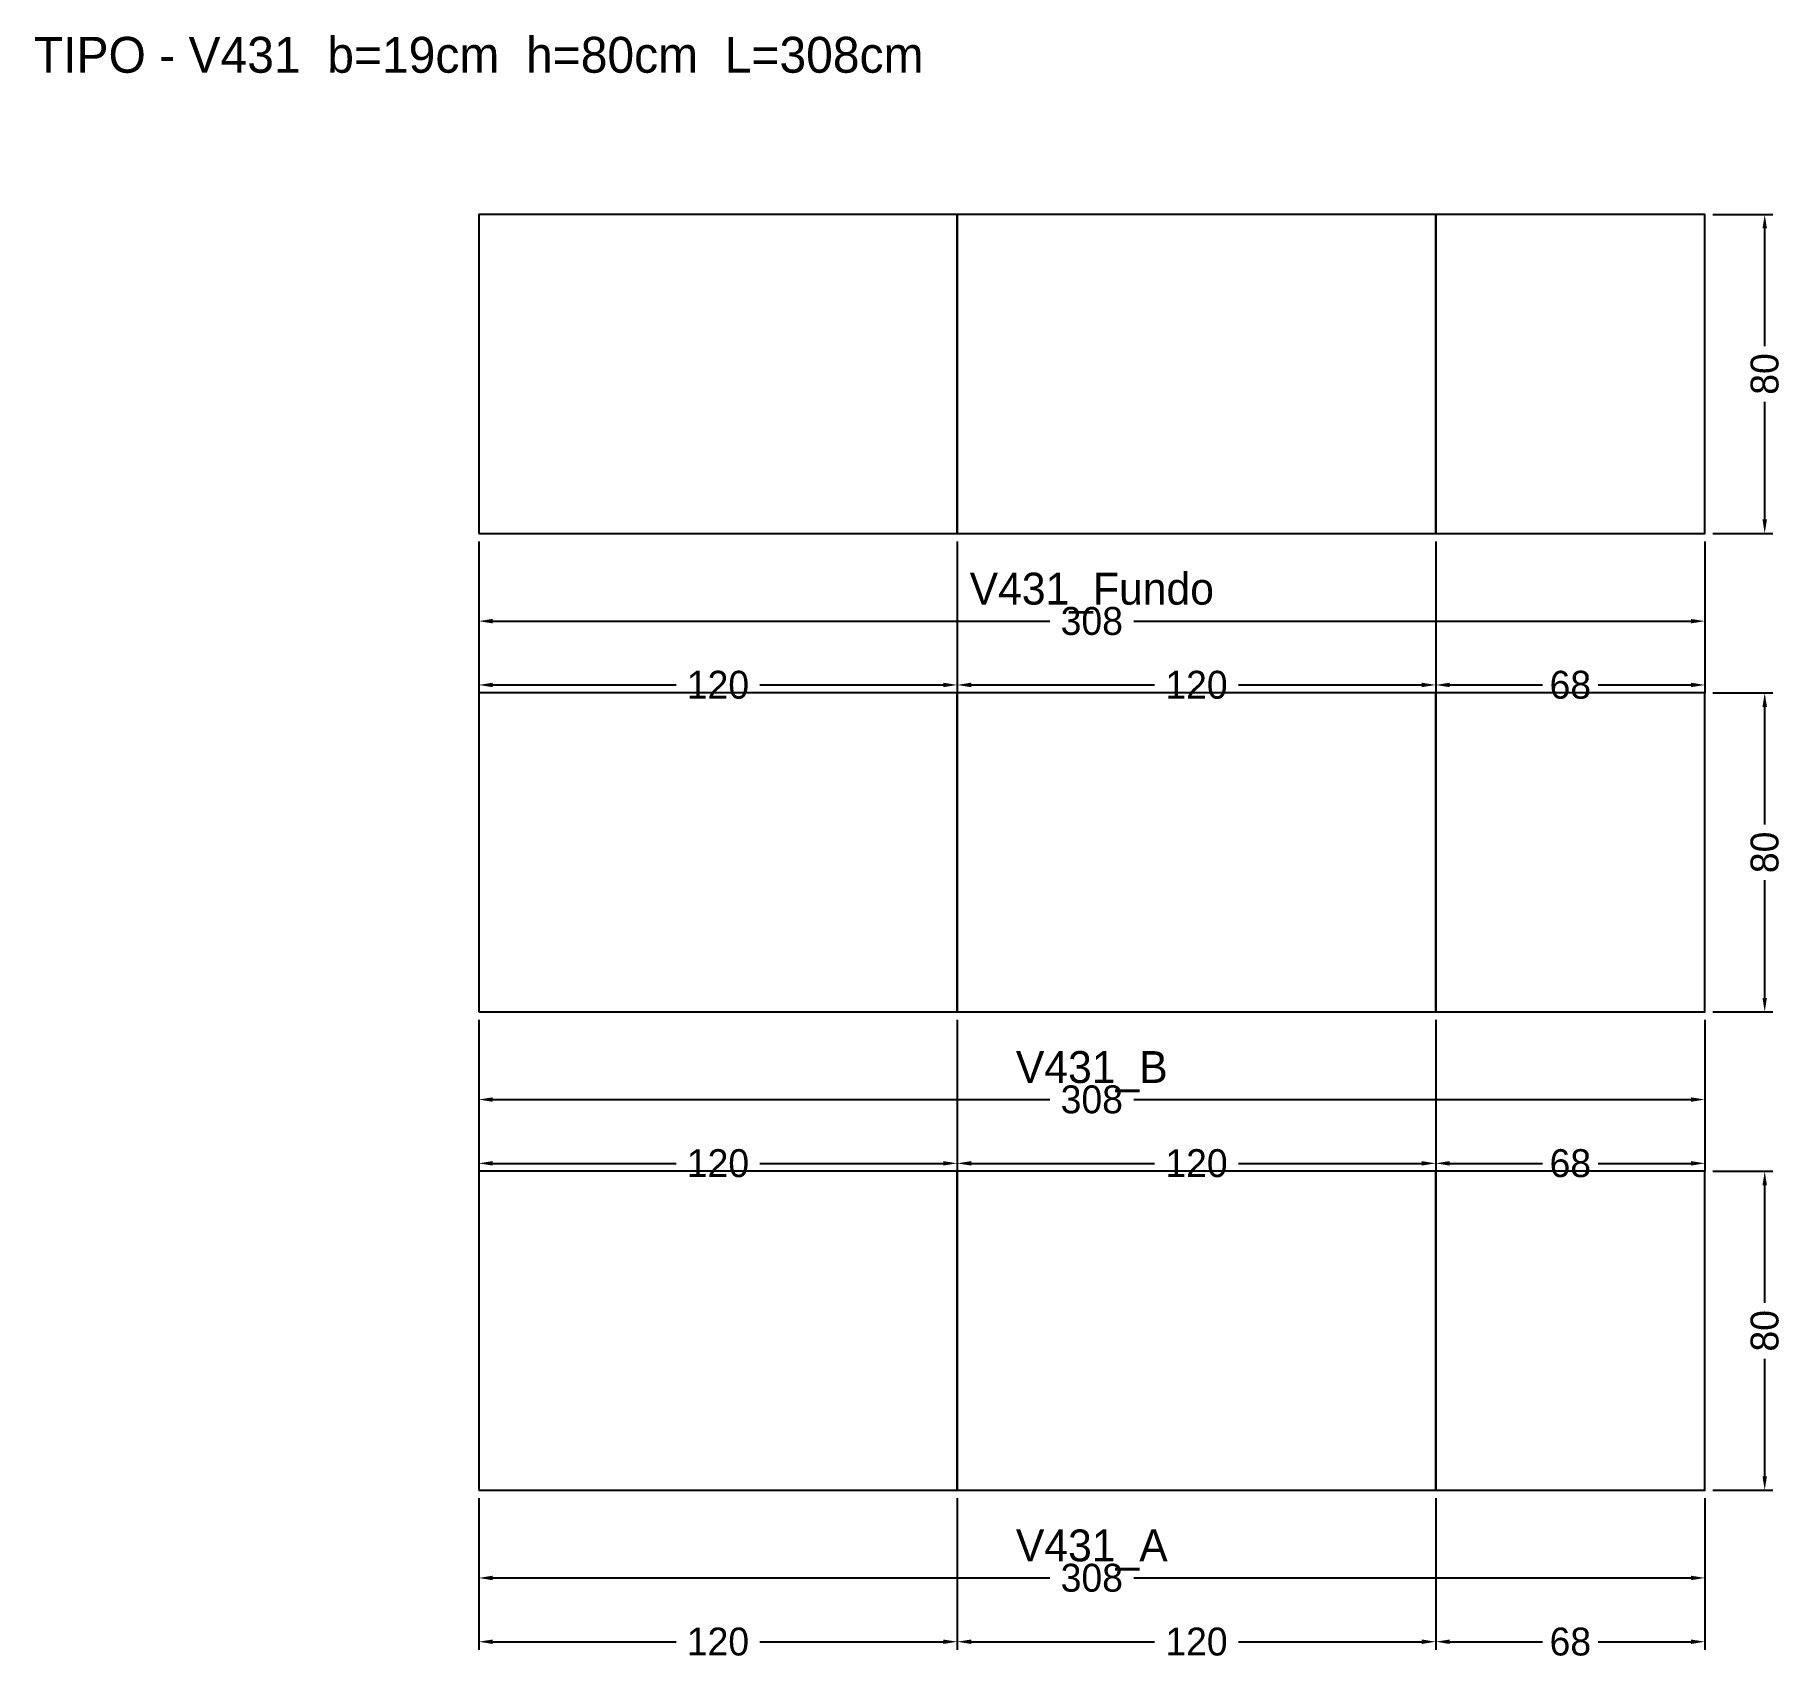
# Model space of a CAD drawing. Header units: metres. Extents: x -111 to 327, y -43 to 365.
import ezdxf

# ---------------------------------------------------------------- set-up
doc = ezdxf.new("R2010")
doc.units = ezdxf.units.M
for name, color, linetype in [('COTA', 3, 'Continuous'), ('NOMENCLATURA', 2, 'Continuous'), ('Paineis', 7, 'Continuous'), ('Texto Secao', 2, 'Continuous')]:
    doc.layers.add(name, color=color, linetype=linetype)
doc.dimstyles.new('COTA_VIG', dxfattribs={"dimtxt": 7, "dimasz": 3.5, "dimexe": 2, "dimexo": 2, "dimgap": 1.5, "dimtad": 1, "dimdec": 1, "dimcen": 2.5, "dimclrd": 3, "dimclre": 3, "dimclrt": 3, "dimazin": 3, "dimtfac": 1, "dimtmove": 0, "dimatfit": 3})

# ---------------------------------------------------------------- blocks, each defined once
blk = doc.blocks.new('_CLOSEDFILLED')
at = {"color": 0, "linetype": 'BYBLOCK'}
blk.add_solid([(-1, 0.16), (0, 0), (-1, -0.16)], dxfattribs=at)
blk = doc.blocks.new('*D1')
at = {"color": 3}
for p, q in [((0, -2), (0, -24)), ((307.5, -2), (307.5, -24)), ((3.5, -22), (143.25, -22)), ((164.25, -22), (304, -22))]:
    blk.add_line(p, q, dxfattribs=at)
at = {"layer": 'Defpoints'}
for p in [(0, 0), (307.5, 0), (0, -22)]:
    blk.add_point(p, dxfattribs=at)
at = {"layer": 'COTA', "color": 3, "xscale": 3.5, "yscale": 3.5, "rotation": 180}
blk.add_blockref('_CLOSEDFILLED', (0, -22), dxfattribs=at)
at = {"layer": 'COTA', "color": 3, "xscale": 3.5, "yscale": 3.5}
blk.add_blockref('_CLOSEDFILLED', (307.5, -22), dxfattribs=at)
at = {"layer": 'COTA', "color": 3, "insert": (153.75, -22), "char_height": 7, "attachment_point": 5}
blk.add_mtext('308', dxfattribs=at)
blk = doc.blocks.new('*D2')
at = {"color": 3}
for p, q in [((0, -2), (0, -40)), ((120, -2), (120, -40)), ((3.5, -38), (49.5, -38)), ((70.5, -38), (116.5, -38))]:
    blk.add_line(p, q, dxfattribs=at)
at = {"layer": 'Defpoints'}
for p in [(0, 0), (120, 0), (0, -38)]:
    blk.add_point(p, dxfattribs=at)
at = {"layer": 'COTA', "color": 3, "xscale": 3.5, "yscale": 3.5, "rotation": 180}
blk.add_blockref('_CLOSEDFILLED', (0, -38), dxfattribs=at)
at = {"layer": 'COTA', "color": 3, "xscale": 3.5, "yscale": 3.5}
blk.add_blockref('_CLOSEDFILLED', (120, -38), dxfattribs=at)
at = {"layer": 'COTA', "color": 3, "insert": (60, -38), "char_height": 7, "attachment_point": 5}
blk.add_mtext('120', dxfattribs=at)
blk = doc.blocks.new('*D3')
at = {"color": 3}
for p, q in [((120, -2), (120, -40)), ((240, -2), (240, -40)), ((123.5, -38), (169.5, -38)), ((190.5, -38), (236.5, -38))]:
    blk.add_line(p, q, dxfattribs=at)
at = {"layer": 'Defpoints'}
for p in [(120, 0), (240, 0), (120, -38)]:
    blk.add_point(p, dxfattribs=at)
at = {"layer": 'COTA', "color": 3, "xscale": 3.5, "yscale": 3.5, "rotation": 180}
blk.add_blockref('_CLOSEDFILLED', (120, -38), dxfattribs=at)
at = {"layer": 'COTA', "color": 3, "xscale": 3.5, "yscale": 3.5}
blk.add_blockref('_CLOSEDFILLED', (240, -38), dxfattribs=at)
at = {"layer": 'COTA', "color": 3, "insert": (180, -38), "char_height": 7, "attachment_point": 5}
blk.add_mtext('120', dxfattribs=at)
blk = doc.blocks.new('*D4')
at = {"color": 3}
for p, q in [((240, -2), (240, -40)), ((307.5, -2), (307.5, -40)), ((243.5, -38), (266.75, -38)), ((280.75, -38), (304, -38))]:
    blk.add_line(p, q, dxfattribs=at)
at = {"layer": 'Defpoints'}
for p in [(240, 0), (307.5, 0), (240, -38)]:
    blk.add_point(p, dxfattribs=at)
at = {"layer": 'COTA', "color": 3, "xscale": 3.5, "yscale": 3.5, "rotation": 180}
blk.add_blockref('_CLOSEDFILLED', (240, -38), dxfattribs=at)
at = {"layer": 'COTA', "color": 3, "xscale": 3.5, "yscale": 3.5}
blk.add_blockref('_CLOSEDFILLED', (307.5, -38), dxfattribs=at)
at = {"layer": 'COTA', "color": 3, "insert": (273.75, -38), "char_height": 7, "attachment_point": 5}
blk.add_mtext('68', dxfattribs=at)
blk = doc.blocks.new('*D5')
at = {"color": 3}
for p, q in [((309.5, 80), (324.5, 80)), ((322.5, 47), (322.5, 76.5)), ((322.5, 3.5), (322.5, 33)), ((309.5, 0), (324.5, 0))]:
    blk.add_line(p, q, dxfattribs=at)
at = {"layer": 'Defpoints'}
for p in [(307.5, 80), (307.5, 0), (322.5, 0)]:
    blk.add_point(p, dxfattribs=at)
at = {"layer": 'COTA', "color": 3, "xscale": 3.5, "yscale": 3.5}
for p, rotation in [((322.5, 80), 90), ((322.5, 0), 270)]:
    blk.add_blockref('_CLOSEDFILLED', p, dxfattribs=dict(at, rotation=rotation))
at = {"layer": 'COTA', "color": 3, "insert": (322.5, 40), "char_height": 7, "attachment_point": 5, "rotation": 90}
blk.add_mtext('80', dxfattribs=at)
blk = doc.blocks.new('*D6')
at = {"color": 3}
for p, q in [((0, 118), (0, 96)), ((307.5, 118), (307.5, 96)), ((3.5, 98), (143.25, 98)), ((164.25, 98), (304, 98))]:
    blk.add_line(p, q, dxfattribs=at)
at = {"layer": 'Defpoints'}
for p in [(0, 120), (307.5, 120), (0, 98)]:
    blk.add_point(p, dxfattribs=at)
at = {"layer": 'COTA', "color": 3, "xscale": 3.5, "yscale": 3.5, "rotation": 180}
blk.add_blockref('_CLOSEDFILLED', (0, 98), dxfattribs=at)
at = {"layer": 'COTA', "color": 3, "xscale": 3.5, "yscale": 3.5}
blk.add_blockref('_CLOSEDFILLED', (307.5, 98), dxfattribs=at)
at = {"layer": 'COTA', "color": 3, "insert": (153.75, 98), "char_height": 7, "attachment_point": 5}
blk.add_mtext('308', dxfattribs=at)
blk = doc.blocks.new('*D7')
at = {"color": 3}
for p, q in [((0, 118), (0, 80)), ((120, 118), (120, 80)), ((3.5, 82), (49.5, 82)), ((70.5, 82), (116.5, 82))]:
    blk.add_line(p, q, dxfattribs=at)
at = {"layer": 'Defpoints'}
for p in [(0, 120), (120, 120), (0, 82)]:
    blk.add_point(p, dxfattribs=at)
at = {"layer": 'COTA', "color": 3, "xscale": 3.5, "yscale": 3.5, "rotation": 180}
blk.add_blockref('_CLOSEDFILLED', (0, 82), dxfattribs=at)
at = {"layer": 'COTA', "color": 3, "xscale": 3.5, "yscale": 3.5}
blk.add_blockref('_CLOSEDFILLED', (120, 82), dxfattribs=at)
at = {"layer": 'COTA', "color": 3, "insert": (60, 82), "char_height": 7, "attachment_point": 5}
blk.add_mtext('120', dxfattribs=at)
blk = doc.blocks.new('*D8')
at = {"color": 3}
for p, q in [((120, 118), (120, 80)), ((240, 118), (240, 80)), ((123.5, 82), (169.5, 82)), ((190.5, 82), (236.5, 82))]:
    blk.add_line(p, q, dxfattribs=at)
at = {"layer": 'Defpoints'}
for p in [(120, 120), (240, 120), (120, 82)]:
    blk.add_point(p, dxfattribs=at)
at = {"layer": 'COTA', "color": 3, "xscale": 3.5, "yscale": 3.5, "rotation": 180}
blk.add_blockref('_CLOSEDFILLED', (120, 82), dxfattribs=at)
at = {"layer": 'COTA', "color": 3, "xscale": 3.5, "yscale": 3.5}
blk.add_blockref('_CLOSEDFILLED', (240, 82), dxfattribs=at)
at = {"layer": 'COTA', "color": 3, "insert": (180, 82), "char_height": 7, "attachment_point": 5}
blk.add_mtext('120', dxfattribs=at)
blk = doc.blocks.new('*D9')
at = {"color": 3}
for p, q in [((240, 118), (240, 80)), ((307.5, 118), (307.5, 80)), ((243.5, 82), (266.75, 82)), ((280.75, 82), (304, 82))]:
    blk.add_line(p, q, dxfattribs=at)
at = {"layer": 'Defpoints'}
for p in [(240, 120), (307.5, 120), (240, 82)]:
    blk.add_point(p, dxfattribs=at)
at = {"layer": 'COTA', "color": 3, "xscale": 3.5, "yscale": 3.5, "rotation": 180}
blk.add_blockref('_CLOSEDFILLED', (240, 82), dxfattribs=at)
at = {"layer": 'COTA', "color": 3, "xscale": 3.5, "yscale": 3.5}
blk.add_blockref('_CLOSEDFILLED', (307.5, 82), dxfattribs=at)
at = {"layer": 'COTA', "color": 3, "insert": (273.75, 82), "char_height": 7, "attachment_point": 5}
blk.add_mtext('68', dxfattribs=at)
blk = doc.blocks.new('*D10')
at = {"color": 3}
for p, q in [((309.5, 200), (324.5, 200)), ((322.5, 167), (322.5, 196.5)), ((322.5, 123.5), (322.5, 153)), ((309.5, 120), (324.5, 120))]:
    blk.add_line(p, q, dxfattribs=at)
at = {"layer": 'Defpoints'}
for p in [(307.5, 200), (307.5, 120), (322.5, 120)]:
    blk.add_point(p, dxfattribs=at)
at = {"layer": 'COTA', "color": 3, "xscale": 3.5, "yscale": 3.5}
for p, rotation in [((322.5, 200), 90), ((322.5, 120), 270)]:
    blk.add_blockref('_CLOSEDFILLED', p, dxfattribs=dict(at, rotation=rotation))
at = {"layer": 'COTA', "color": 3, "insert": (322.5, 160), "char_height": 7, "attachment_point": 5, "rotation": 90}
blk.add_mtext('80', dxfattribs=at)
blk = doc.blocks.new('*D11')
at = {"color": 3}
for p, q in [((0, 238), (0, 216)), ((307.5, 238), (307.5, 216)), ((3.5, 218), (143.25, 218)), ((164.25, 218), (304, 218))]:
    blk.add_line(p, q, dxfattribs=at)
at = {"layer": 'Defpoints'}
for p in [(0, 240), (307.5, 240), (0, 218)]:
    blk.add_point(p, dxfattribs=at)
at = {"layer": 'COTA', "color": 3, "xscale": 3.5, "yscale": 3.5, "rotation": 180}
blk.add_blockref('_CLOSEDFILLED', (0, 218), dxfattribs=at)
at = {"layer": 'COTA', "color": 3, "xscale": 3.5, "yscale": 3.5}
blk.add_blockref('_CLOSEDFILLED', (307.5, 218), dxfattribs=at)
at = {"layer": 'COTA', "color": 3, "insert": (153.75, 218), "char_height": 7, "attachment_point": 5}
blk.add_mtext('308', dxfattribs=at)
blk = doc.blocks.new('*D12')
at = {"color": 3}
for p, q in [((0, 238), (0, 200)), ((120, 238), (120, 200)), ((3.5, 202), (49.5, 202)), ((70.5, 202), (116.5, 202))]:
    blk.add_line(p, q, dxfattribs=at)
at = {"layer": 'Defpoints'}
for p in [(0, 240), (120, 240), (0, 202)]:
    blk.add_point(p, dxfattribs=at)
at = {"layer": 'COTA', "color": 3, "xscale": 3.5, "yscale": 3.5, "rotation": 180}
blk.add_blockref('_CLOSEDFILLED', (0, 202), dxfattribs=at)
at = {"layer": 'COTA', "color": 3, "xscale": 3.5, "yscale": 3.5}
blk.add_blockref('_CLOSEDFILLED', (120, 202), dxfattribs=at)
at = {"layer": 'COTA', "color": 3, "insert": (60, 202), "char_height": 7, "attachment_point": 5}
blk.add_mtext('120', dxfattribs=at)
blk = doc.blocks.new('*D13')
at = {"color": 3}
for p, q in [((120, 238), (120, 200)), ((240, 238), (240, 200)), ((123.5, 202), (169.5, 202)), ((190.5, 202), (236.5, 202))]:
    blk.add_line(p, q, dxfattribs=at)
at = {"layer": 'Defpoints'}
for p in [(120, 240), (240, 240), (120, 202)]:
    blk.add_point(p, dxfattribs=at)
at = {"layer": 'COTA', "color": 3, "xscale": 3.5, "yscale": 3.5, "rotation": 180}
blk.add_blockref('_CLOSEDFILLED', (120, 202), dxfattribs=at)
at = {"layer": 'COTA', "color": 3, "xscale": 3.5, "yscale": 3.5}
blk.add_blockref('_CLOSEDFILLED', (240, 202), dxfattribs=at)
at = {"layer": 'COTA', "color": 3, "insert": (180, 202), "char_height": 7, "attachment_point": 5}
blk.add_mtext('120', dxfattribs=at)
blk = doc.blocks.new('*D14')
at = {"color": 3}
for p, q in [((240, 238), (240, 200)), ((307.5, 238), (307.5, 200)), ((243.5, 202), (266.75, 202)), ((280.75, 202), (304, 202))]:
    blk.add_line(p, q, dxfattribs=at)
at = {"layer": 'Defpoints'}
for p in [(240, 240), (307.5, 240), (240, 202)]:
    blk.add_point(p, dxfattribs=at)
at = {"layer": 'COTA', "color": 3, "xscale": 3.5, "yscale": 3.5, "rotation": 180}
blk.add_blockref('_CLOSEDFILLED', (240, 202), dxfattribs=at)
at = {"layer": 'COTA', "color": 3, "xscale": 3.5, "yscale": 3.5}
blk.add_blockref('_CLOSEDFILLED', (307.5, 202), dxfattribs=at)
at = {"layer": 'COTA', "color": 3, "insert": (273.75, 202), "char_height": 7, "attachment_point": 5}
blk.add_mtext('68', dxfattribs=at)
blk = doc.blocks.new('*D15')
at = {"color": 3}
for p, q in [((309.5, 320), (324.5, 320)), ((322.5, 287), (322.5, 316.5)), ((322.5, 243.5), (322.5, 273)), ((309.5, 240), (324.5, 240))]:
    blk.add_line(p, q, dxfattribs=at)
at = {"layer": 'Defpoints'}
for p in [(307.5, 320), (307.5, 240), (322.5, 240)]:
    blk.add_point(p, dxfattribs=at)
at = {"layer": 'COTA', "color": 3, "xscale": 3.5, "yscale": 3.5}
for p, rotation in [((322.5, 320), 90), ((322.5, 240), 270)]:
    blk.add_blockref('_CLOSEDFILLED', p, dxfattribs=dict(at, rotation=rotation))
at = {"layer": 'COTA', "color": 3, "insert": (322.5, 280), "char_height": 7, "attachment_point": 5, "rotation": 90}
blk.add_mtext('80', dxfattribs=at)

msp = doc.modelspace()

# ---------------------------------------------------------------- linework, layer by layer
at = {"layer": 'Paineis'}
for points in [[(0, 240), (120, 240), (120, 320), (0, 320)], [(120, 240), (240, 240), (240, 320), (120, 320)], [(240, 240), (307.5, 240), (307.5, 320), (240, 320)], [(0, 120), (120, 120), (120, 200), (0, 200)], [(120, 120), (240, 120), (240, 200), (120, 200)], [(240, 120), (307.5, 120), (307.5, 200), (240, 200)], [(0, 0), (120, 0), (120, 80), (0, 80)], [(120, 0), (240, 0), (240, 80), (120, 80)], [(240, 0), (307.5, 0), (307.5, 80), (240, 80)]]:
    msp.add_lwpolyline(points, close=True, dxfattribs=at)

# ---------------------------------------------------------------- texts
at = {"layer": 'NOMENCLATURA', "insert": (0, 360), "char_height": 9, "width": 327.5, "attachment_point": 5}
msp.add_mtext('TIPO - V431  b=19cm  h=80cm  L=308cm', dxfattribs=at)
at = {"layer": 'Texto Secao', "char_height": 8, "width": 327.5, "attachment_point": 5}
for s, insert in [('V431_Fundo', (153.75, 225)), ('V431_B', (153.75, 105)), ('V431_A', (153.75, -15))]:
    msp.add_mtext(s, dxfattribs=dict(at, insert=insert))

# ---------------------------------------------------------------- dimensions: what is measured, and where the dimension line sits
at = {"layer": 'COTA'}
for base, p1, p2, picture, middle in [((322.5, 240), (307.5, 240), (307.5, 320), '*D15', (322.5, 280)), ((322.5, 120), (307.5, 120), (307.5, 200), '*D10', (322.5, 160)), ((322.5, 0), (307.5, 0), (307.5, 80), '*D5', (322.5, 40))]:
    dim = msp.add_linear_dim(base=base, p1=p1, p2=p2, angle=90, dimstyle='COTA_VIG', dxfattribs=at)
    dim.commit()
    dim.dimension.update_dxf_attribs({"geometry": picture, "text_midpoint": middle})
for base, p1, p2, picture, middle in [((0, 218), (0, 240), (307.5, 240), '*D11', (153.75, 218)), ((0, 202), (0, 240), (120, 240), '*D12', (60, 202)), ((120, 202), (120, 240), (240, 240), '*D13', (180, 202)), ((240, 202), (240, 240), (307.5, 240), '*D14', (273.75, 202)), ((0, 98), (0, 120), (307.5, 120), '*D6', (153.75, 98)), ((0, 82), (0, 120), (120, 120), '*D7', (60, 82)), ((120, 82), (120, 120), (240, 120), '*D8', (180, 82)), ((240, 82), (240, 120), (307.5, 120), '*D9', (273.75, 82)), ((0, -22), (0, 0), (307.5, 0), '*D1', (153.75, -22)), ((0, -38), (0, 0), (120, 0), '*D2', (60, -38)), ((120, -38), (120, 0), (240, 0), '*D3', (180, -38)), ((240, -38), (240, 0), (307.5, 0), '*D4', (273.75, -38))]:
    dim = msp.add_linear_dim(base=base, p1=p1, p2=p2, dimstyle='COTA_VIG', dxfattribs=at)
    dim.commit()
    dim.dimension.update_dxf_attribs({"geometry": picture, "text_midpoint": middle})

doc.saveas('drawing.dxf')
